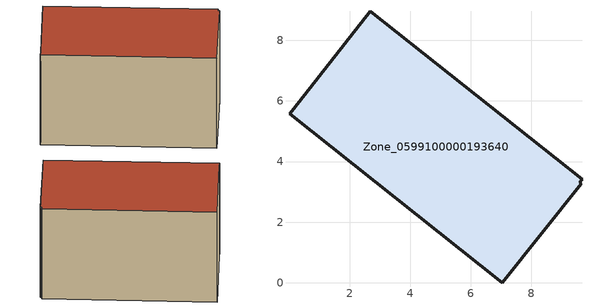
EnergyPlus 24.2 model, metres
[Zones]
Zone_0599100000193640
 floor ground (C_G): 2.69,8.96 9.68,3.41 9.59,3.31 9.65,3.27 7.05,0 0.02,5.57 0.16,5.75 z0.53
 wall outside (C_F): 0.02,5.57 7.05,0 9.65,3.27 9.59,3.31 9.68,3.41 2.69,8.96 0.16,5.75 0.02,5.57 z0.53:6.12
 roof outside (C_R): 9.68,3.41 2.69,8.96 0.16,5.75 0.02,5.57 7.05,0 9.65,3.27 9.59,3.31 z6.12
[BUILDING]
Pand.0599100000193640: North Axis=0; Terrain=City; Loads Convergence Tolerance Value=0.04; Temperature Convergence Tolerance Value=0.4; Solar Distribution=FullExterior; Maximum Number of Warmup Days=25; Minimum Number of Warmup Days=1
[Site:Location]
Rotterdam.The.Hague.AP_ZH_NLD Design_Conditions: Latitude=51.96; Longitude=4.45; Time Zone=1; Elevation=-4.5
[SITE:GROUNDTEMPERATURE:BUILDINGSURFACE]
18, 18, 18, 18, 18, 18, 18, 18, 18, 18, 18, 18
[MATERIAL] Thermal Absorptance=0.9; Solar Absorptance=0.7; Visible Absorptance=0.7
Name | Roughness | Thickness | Conductivity | Density | Specific Heat
G.TI.1946-1964 | MediumSmooth | 0.15 | 1 | 540 | 1210
F.TI.1946-1964 | Rough | 0.3 | 0.857143 | 1920 | 840
R.TI.1946-1964 | MediumRough | 0.2 | 0.277778 | 1500 | 1000
[CONSTRUCTION]
C_G: G.TI.1946-1964
C_F: F.TI.1946-1964
C_R: R.TI.1946-1964
[ZONE]
Zone_0599100000193640: Type=1; Multiplier=1; Ceiling Height=Autocalculate; Volume=Autocalculate; Floor Area=autocalculate; Part of Total Floor Area=Yes
[ZONEINFILTRATION:DESIGNFLOWRATE]
Infil_Zone_0599100000193640: Zone or ZoneList or Space or SpaceList=Zone_0599100000193640; Schedule=AlwaysOn; Design Flow Rate Calculation Method=Flow/Area; Flow Rate per Floor Area=0.003; Constant Term Coefficient=1; Temperature Term Coefficient=0; Velocity Term Coefficient=0; Velocity Squared Term Coefficient=0
[HVACTEMPLATE:ZONE:IDEALLOADSAIRSYSTEM]
Zone_0599100000193640: Maximum Heating Supply Air Temperature=50; Minimum Cooling Supply Air Temperature=13; Maximum Heating Supply Air Humidity Ratio=0.0156; Minimum Cooling Supply Air Humidity Ratio=0.0077; Heating Limit=NoLimit; Cooling Limit=NoLimit; Dehumidification Control Type=ConstantSensibleHeatRatio; Cooling Sensible Heat Ratio=0.7; Dehumidification Setpoint=60; Humidification Control Type=None; Humidification Setpoint=30; Outdoor Air Method=None; Outdoor Air Flow Rate per Person=0.00944; Outdoor Air Flow Rate per Zone Floor Area=0; Outdoor Air Flow Rate per Zone=0; Demand Controlled Ventilation Type=None; Outdoor Air Economizer Type=NoEconomizer; Heat Recovery Type=None; Sensible Heat Recovery Effectiveness=0.7; Latent Heat Recovery Effectiveness=0.65
[ZONECONTROL:THERMOSTAT]
ThermostatControl_Zone_0599100000193640: Zone or ZoneList=Zone_0599100000193640; Control Type Schedule=DualSetpointControlType; Control 1=Thermostat_Zone_0599100000193640; Temperature Difference Between Cutout And Setpoint=0
[THERMOSTATSETPOINT:DUALSETPOINT]
Thermostat_Zone_0599100000193640: Heating Setpoint Temperature Schedule=HeatingSetpoint_Zone_0599100000193640; Cooling Setpoint Temperature Schedule=CoolingSetpoint_Zone_0599100000193640
[SCHEDULE:COMPACT]
HeatingSetpoint_Zone_0599100000193640: Through: 12/31, For: AllDays, Until: 24:00, 21
CoolingSetpoint_Zone_0599100000193640: Through: 12/31, For: AllDays, Until: 24:00, 24
DualSetpointControlType: Through: 12/31, For: AllDays, Until: 24:00, 4
AlwaysOn: Through: 12/31, For: AllDays, Until: 24:00, 1
